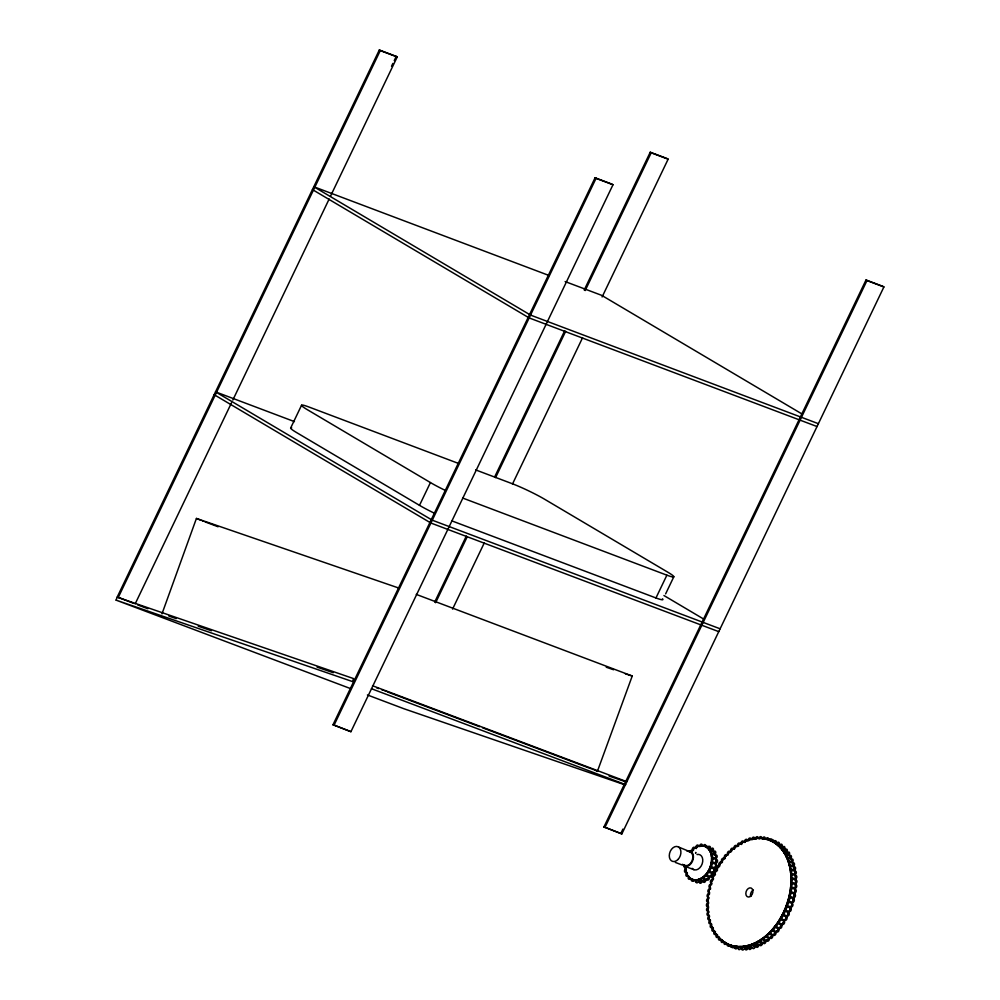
<?xml version="1.0" encoding="UTF-8"?>
<svg xmlns="http://www.w3.org/2000/svg" width="1000" height="1000" viewBox="0 0 1000 1000"><rect width="100%" height="100%" fill="white"/><g stroke="black" fill="none" stroke-linecap="round" stroke-linejoin="round"><path stroke-width="1.5" d="M690.588 851.988L678.462 846.975M116.1 600.138L117.175 597.163L353.562 678.587L352.475 681.562L116.1 600.138L349.888 688.35M161.975 613.862L196.425 518.438L398.938 588.1M597.388 771.363L632.238 676.012L416.262 594.388M330.513 196.163L397.212 56.962L396.25 56.388L379.312 50L117.263 596.95L133.737 603.375M118.225 597.525L380.275 50.575L379.312 50M391.525 66.225L392.875 63.412M394.225 60.613L396.25 56.388M135.15 603.913L231.488 402.85M232.838 400.037L329.175 198.975M290.637 428.05L301.55 405.262M434.5 513.275A25.362 2.212 25.6 0 1 419.5 505.35L430.425 482.562L307.512 409.787A25.362 2.212 25.6 0 1 309.037 407.05L458.137 463.3M333.025 724.725L595.087 177.775L612.025 184.163L612.987 184.737L350.925 731.688L333.025 724.725L350.925 731.688M334 725.3L596.05 178.35L595.087 177.775M434.663 602.15L466.325 536.062M494.625 477.013L564.688 330.788M584.212 290.012L650.238 152.213L667.175 158.6L668.138 159.175L602.112 296.962M435.625 602.725L467.287 536.638M495.588 477.587L565.65 331.35M585.175 290.575L651.2 152.787L650.238 152.213M452.562 609.113L484.225 543.025M512.513 483.975L582.575 337.738M451.85 520.875L655.962 597.962L666.888 575.175A25.362 2.212 25.6 0 0 667.875 572.238L544.575 499.225A25.362 2.212 25.6 0 0 512.225 483.7L475.675 469.913M665.638 593.862L673.825 576.763M603.95 826.938L866.012 279.988L882.938 286.375L883.9 286.95L621.85 833.9L603.95 826.938L621.85 833.9M604.913 827.513L866.975 280.562L866.012 279.988M620.887 833.325L622.913 829.112M628.638 674.912L632.225 675.987M627.638 674.587L625.312 673.787M606.237 667.212L613.575 669.75M168.9 616.087L176.238 618.612M198.25 626.2L211.45 630.75M317.113 667.138L333.263 672.7M609.113 776.062L625.262 781.625M624.188 784.6L403.95 708.75L367.425 694.963M376.825 687.987L378.537 688.612M381.812 689.812L383.35 690.387M384.837 690.938L386.238 691.462M380.275 50.575L397.212 56.962M651.2 152.787L668.138 159.175M596.05 178.35L612.987 184.737M866.975 280.562L883.9 286.95M549.05 275.5L313.8 186.737L530.538 315.087L818.388 423.688M565.125 281.562L601.65 295.338L802.337 414.175M817.025 426.538L529.175 317.938L312.438 189.587M294.438 421.613L215.525 391.85L432.262 520.188L720.125 628.8M462.762 498.075L666.888 575.175M718.75 631.638L430.9 523.038L214.163 394.688M204.938 521.812L218.088 526.775M202.262 520.8L203.475 521.263M372.55 685.75L626.8 781.675M387.55 691.963L479.637 726.7M482.562 727.8L590.737 768.612M371.475 688.725L625.725 784.65M768.413 839.912A1.863 1.3 -69.3 0 0 767.75 837.775A1.863 1.3 -69.3 0 0 765.9 839.175A21.35 14.963 -69.3 0 1 768.413 839.912L770.312 840.625M765.113 839A1.863 1.3 -69.3 0 0 764.287 836.988A1.863 1.3 -69.3 0 0 762.513 838.562A21.35 14.963 -69.3 0 1 765.113 839L766.762 839.5M771.562 841.237A1.863 1.3 -69.3 0 0 771.062 838.988A1.863 1.3 -69.3 0 0 769.163 840.188A21.35 14.963 -69.3 0 1 771.562 841.237L773.425 842.038M774.538 842.95A1.863 1.3 -69.3 0 0 774.212 840.6A1.863 1.3 -69.3 0 0 772.275 841.6A21.35 14.963 -69.3 0 1 774.538 842.95L775.975 843.487M762.513 838.562L763.662 839M778.487 845.462L777.337 845.025A1.863 1.3 -69.3 0 0 777.175 842.6A1.863 1.3 -69.3 0 0 775.212 843.4L776.363 843.838M761.7 838.487A1.863 1.3 -69.3 0 0 760.725 836.625A1.863 1.3 -69.3 0 0 759.013 838.375A21.35 14.963 -69.3 0 1 761.7 838.487L762.562 838.812M780.5 846.225L781.35 846.55M759.013 838.375L759.875 838.7M782.5 848.45L779.912 847.475A1.863 1.3 -69.3 0 0 779.925 844.987A1.863 1.3 -69.3 0 0 777.962 845.575L779.4 846.112M758.188 838.388A1.863 1.3 -69.3 0 0 757.062 836.688A1.863 1.3 -69.3 0 0 755.45 838.587A21.35 14.963 -69.3 0 1 758.188 838.388L759.05 838.713M137.625 604.875L147.85 608.737M783.363 848.775L784.513 849.212A1.863 1.3 -69.3 0 0 782.987 846.812M755.45 838.587L756.312 838.913M783.125 850.588L782.262 850.263A1.863 1.3 -69.3 0 0 782.438 847.738A1.863 1.3 -69.3 0 0 780.487 848.1L781.637 848.538M783.363 849.188L784.225 849.513M752.7 839.525L751.838 839.2A1.863 1.3 -69.3 0 1 753.35 837.163A1.863 1.3 -69.3 0 1 754.613 838.688L755.462 839.013M783.413 850.7L785.987 851.675M786.562 851.888L786.85 852A1.863 1.3 -69.3 0 0 785.413 849.475M787.225 854.463L784.35 853.375A21.35 14.963 -69.3 0 0 782.775 850.962L784.212 851.513M785.362 851.938L786.8 852.487M749.075 840.562L748.213 840.238A1.863 1.3 -69.3 0 1 749.613 838.062A1.863 1.3 -69.3 0 1 750.987 839.412L751.85 839.737M787.513 854.562L788.95 855.113A1.863 1.3 -69.3 0 0 787.588 852.475M789.513 855.775A1.863 1.3 -69.3 0 1 791.325 856.025A1.863 1.3 -69.3 0 1 790.775 858.512L786.188 856.787A21.35 14.963 -69.3 0 0 784.812 854.15L785.962 854.587M786.538 854.8L788.263 855.45M745.45 841.988L744.587 841.663A1.863 1.3 -69.3 0 1 745.863 839.388A1.863 1.3 -69.3 0 1 747.362 840.537L748.225 840.863M789.45 858.713L791.175 859.362A1.863 1.3 -69.3 0 1 793.012 859.663A1.863 1.3 -69.3 0 1 792.325 862.188L787.738 860.462A21.35 14.963 -69.3 0 0 786.575 857.625L788.875 858.487M741.875 843.8L741.012 843.475A1.863 1.3 -69.3 0 1 742.15 841.1A1.863 1.3 -69.3 0 1 743.75 842.05L744.9 842.487M791.5 862.663L792.65 863.1A1.863 1.3 -69.3 0 1 794.425 863.612A1.863 1.3 -69.3 0 1 793.587 866.112L788.988 864.388A21.35 14.963 -69.3 0 0 788.062 861.363L791.213 862.55M738.637 846.087L737.487 845.65A1.863 1.3 -69.3 0 1 738.475 843.213A1.863 1.3 -69.3 0 1 740.175 843.95L741.612 844.488M789.25 865.337L793.838 867.075A1.863 1.3 -69.3 0 1 795.537 867.812A1.863 1.3 -69.3 0 1 794.55 870.25L789.95 868.512A21.35 14.963 -69.3 0 0 789.25 865.337A1.863 1.3 -69.3 0 1 790.938 866.075A1.863 1.3 -69.3 0 1 789.95 868.512M734.925 848.525L734.062 848.2A1.863 1.3 -69.3 0 1 734.9 845.7A1.863 1.3 -69.3 0 1 736.675 846.225L737.537 846.55M790.125 869.513L794.725 871.25A1.863 1.3 -69.3 0 1 796.325 872.2A1.863 1.3 -69.3 0 1 795.188 874.562L790.6 872.837A21.35 14.963 -69.3 0 0 790.125 869.513A1.863 1.3 -69.3 0 1 791.725 870.462A1.863 1.3 -69.3 0 1 790.6 872.837M731.612 851.4L730.75 851.075A1.863 1.3 -69.3 0 1 731.425 848.538A1.863 1.3 -69.3 0 1 733.263 848.838L734.412 849.275M790.7 873.875L795.3 875.612A1.863 1.3 -69.3 0 1 796.8 876.762A1.863 1.3 -69.3 0 1 795.525 879.038L790.925 877.3A21.35 14.963 -69.3 0 0 790.7 873.875A1.863 1.3 -69.3 0 1 792.2 875.025A1.863 1.3 -69.3 0 1 790.925 877.3M728.438 854.587L727.575 854.262A1.863 1.3 -69.3 0 1 728.088 851.712A1.863 1.3 -69.3 0 1 729.987 851.8L730.85 852.125M790.962 878.375L795.562 880.1A1.863 1.3 -69.3 0 1 796.938 881.45A1.863 1.3 -69.3 0 1 795.537 883.612L790.95 881.888A21.35 14.963 -69.3 0 0 790.962 878.375A1.863 1.3 -69.3 0 1 792.337 879.712A1.863 1.3 -69.3 0 1 790.95 881.888M707.425 847.45L705.7 846.8A1.863 1.3 -69.3 0 0 705.1 844.625A1.863 1.3 -69.3 0 0 703.238 845.95L704.388 846.388M702.325 845.837A1.863 1.3 -69.3 0 0 701.225 844.112A1.863 1.3 -69.3 0 0 699.6 846A21.35 14.963 -69.3 0 1 702.325 845.837L703.475 846.263M712.237 850.475L708.5 849.075A1.863 1.3 -69.3 0 0 708.45 846.612A1.863 1.3 -69.3 0 0 706.488 847.262L707.638 847.7M709.362 848.35L710.512 848.787M725.425 858.075L724.562 857.75A1.863 1.3 -69.3 0 1 724.925 855.2A1.863 1.3 -69.3 0 1 726.85 855.062L727.712 855.387M712.525 850.588L713.1 850.8A1.863 1.3 -69.3 0 0 711.513 848.487M699.6 846L700.75 846.438M713.8 851.475A1.863 1.3 -69.3 0 1 715.625 851.7A1.863 1.3 -69.3 0 1 715.088 854.188L710.487 852.45A21.35 14.963 -69.3 0 0 709.1 849.837L710.825 850.487M712.55 851.137L713.413 851.462M696.737 847.75L695.875 847.425A1.863 1.3 -69.3 0 1 697.125 845.125A1.863 1.3 -69.3 0 1 698.637 846.237L699.5 846.562M790.9 882.975L795.5 884.712A1.863 1.3 -69.3 0 1 796.75 886.237A1.863 1.3 -69.3 0 1 795.238 888.275L790.65 886.55A21.35 14.963 -69.3 0 0 790.9 882.975A1.863 1.3 -69.3 0 1 792.163 884.5A1.863 1.3 -69.3 0 1 790.65 886.55M710.85 853.475L715.45 855.2A1.863 1.3 -69.3 0 1 717.125 855.987A1.863 1.3 -69.3 0 1 716.112 858.413L711.513 856.675A21.35 14.963 -69.3 0 0 710.85 853.475A1.863 1.3 -69.3 0 1 712.525 854.25A1.863 1.3 -69.3 0 1 711.513 856.675M722.613 861.825L721.75 861.5A1.863 1.3 -69.3 0 1 721.938 858.975A1.863 1.3 -69.3 0 1 723.888 858.612L724.75 858.938M693.525 850.512L692.375 850.088A1.863 1.3 -69.3 0 1 693.138 847.562A1.863 1.3 -69.3 0 1 694.95 847.987L696.388 848.538M711.6 857.862L716.2 859.587A1.863 1.3 -69.3 0 1 717.525 861.025A1.863 1.3 -69.3 0 1 716.075 863.138L711.475 861.4A21.35 14.963 -69.3 0 0 711.6 857.862A1.863 1.3 -69.3 0 1 712.925 859.287A1.863 1.3 -69.3 0 1 711.475 861.4M790.537 887.65L795.125 889.388A1.863 1.3 -69.3 0 1 796.237 891.087A1.863 1.3 -69.3 0 1 794.625 892.987L790.037 891.25A21.35 14.963 -69.3 0 0 790.537 887.65A1.863 1.3 -69.3 0 1 791.65 889.35A1.863 1.3 -69.3 0 1 790.037 891.25M689.412 851.525A1.863 1.3 -69.3 0 1 691.538 850.95L692.4 851.275M695.562 852.463L696.137 852.675A21.35 14.963 -69.3 0 0 695.562 853.35M720.013 865.8L719.15 865.475A1.863 1.3 -69.3 0 1 719.15 863A1.863 1.3 -69.3 0 1 721.112 862.412L721.975 862.738M711.3 862.65L715.9 864.375A1.863 1.3 -69.3 0 1 716.762 866.35A1.863 1.3 -69.3 0 1 715 867.975L710.4 866.237A21.35 14.963 -69.3 0 0 711.3 862.65A1.863 1.3 -69.3 0 1 712.163 864.613A1.863 1.3 -69.3 0 1 710.4 866.237M789.85 892.362L794.438 894.1A1.863 1.3 -69.3 0 1 795.413 895.962A1.863 1.3 -69.3 0 1 793.713 897.7L789.112 895.975A21.35 14.963 -69.3 0 0 789.85 892.362A1.863 1.3 -69.3 0 1 790.812 894.225A1.863 1.3 -69.3 0 1 789.112 895.975M717.625 869.987L716.762 869.663A1.863 1.3 -69.3 0 1 716.612 867.237A1.863 1.3 -69.3 0 1 718.562 866.45L719.425 866.775M788.85 897.075L793.45 898.812A1.863 1.3 -69.3 0 1 794.262 900.812A1.863 1.3 -69.3 0 1 792.487 902.387L787.887 900.662A21.35 14.963 -69.3 0 0 788.85 897.075A1.863 1.3 -69.3 0 1 789.675 899.087A1.863 1.3 -69.3 0 1 787.887 900.662M714.513 872.1A1.863 1.3 -69.3 0 1 712.95 872.537L708.363 870.8A21.35 14.963 -69.3 0 0 709.963 867.45L714.562 869.188A1.863 1.3 -69.3 0 1 714.887 871.525M715.5 874.35L714.638 874.025A1.863 1.3 -69.3 0 1 714.312 871.688A1.863 1.3 -69.3 0 1 716.25 870.675L717.1 871M787.55 901.75L792.15 903.487A1.863 1.3 -69.3 0 1 792.812 905.625A1.863 1.3 -69.3 0 1 790.962 907.025L786.363 905.288A21.35 14.963 -69.3 0 0 787.55 901.75A1.863 1.3 -69.3 0 1 788.213 903.888A1.863 1.3 -69.3 0 1 786.363 905.288M707.7 871.888L712.288 873.612A1.863 1.3 -69.3 0 1 712.062 876.15A1.863 1.3 -69.3 0 1 710.113 876.45L705.512 874.712A21.35 14.963 -69.3 0 0 707.7 871.888A1.863 1.3 -69.3 0 1 707.463 874.412A1.863 1.3 -69.3 0 1 705.512 874.712M713.637 878.85L712.775 878.525A1.863 1.3 -69.3 0 1 712.275 876.275A1.863 1.3 -69.3 0 1 714.175 875.075L715.037 875.4M675.362 862.438L681.938 864.925M684.513 866.15L693.85 869.675M684.475 865.188A1.863 1.3 -69.3 0 0 685.45 867.8L686.312 868.125M704.688 875.575L709.287 877.312A1.863 1.3 -69.3 0 1 708.512 879.825A1.863 1.3 -69.3 0 1 706.712 879.4L702.113 877.675A21.35 14.963 -69.3 0 0 704.688 875.575A1.863 1.3 -69.3 0 1 703.925 878.1A1.863 1.3 -69.3 0 1 702.113 877.675M785.975 906.363L790.562 908.1A1.863 1.3 -69.3 0 1 791.062 910.35A1.863 1.3 -69.3 0 1 789.163 911.55L784.562 909.812A21.35 14.963 -69.3 0 0 785.975 906.363A1.863 1.3 -69.3 0 1 786.462 908.612A1.863 1.3 -69.3 0 1 784.562 909.812M687.362 872.625L686.213 872.188A1.863 1.3 -69.3 0 1 684.525 871.413A1.863 1.3 -69.3 0 1 685.55 868.988L686.413 869.312M712.05 883.462L711.188 883.138A1.863 1.3 -69.3 0 1 710.525 881A1.863 1.3 -69.3 0 1 712.375 879.6L713.238 879.925M701.175 878.238A1.863 1.3 -69.3 0 1 699.938 880.537A1.863 1.3 -69.3 0 1 698.413 879.425A21.35 14.963 -69.3 0 0 701.175 878.238L705.775 879.975A1.863 1.3 -69.3 0 1 703.062 881.462M688.825 876.15L687.962 875.825A1.863 1.3 -69.3 0 1 686.062 875.763A1.863 1.3 -69.3 0 1 686.562 873.213L687.425 873.538M784.1 910.863L788.7 912.6A1.863 1.3 -69.3 0 1 789.025 914.938A1.863 1.3 -69.3 0 1 787.1 915.95L782.5 914.212A21.35 14.963 -69.3 0 0 784.1 910.863A1.863 1.3 -69.3 0 1 784.438 913.213A1.863 1.3 -69.3 0 1 782.5 914.212M698.413 879.425L699.562 879.85M701.287 880.5L702.438 880.938M710.763 888.138L709.9 887.812A1.863 1.3 -69.3 0 1 709.075 885.812A1.863 1.3 -69.3 0 1 710.863 884.225L711.725 884.55M697.463 879.663A1.863 1.3 -69.3 0 1 695.837 881.55A1.863 1.3 -69.3 0 1 694.737 879.825A21.35 14.963 -69.3 0 0 697.463 879.663L699.475 880.413M699.762 880.525L702.05 881.388A1.863 1.3 -69.3 0 1 700.425 883.275A1.863 1.3 -69.3 0 1 699.325 881.562L699.038 881.45M692.5 879.287L690.575 878.4A1.863 1.3 -69.3 0 1 688.612 879.05A1.863 1.3 -69.3 0 1 688.55 876.587L689.412 876.912M694.737 879.825L695.875 880.263M693.825 879.712A1.863 1.3 -69.3 0 1 691.95 881.038A1.863 1.3 -69.3 0 1 691.35 878.863A21.35 14.963 -69.3 0 0 693.825 879.712L695.55 880.362M781.975 915.225L786.575 916.963A1.863 1.3 -69.3 0 1 786.737 919.388A1.863 1.3 -69.3 0 1 784.775 920.175L780.175 918.45A21.35 14.963 -69.3 0 0 781.975 915.225A1.863 1.3 -69.3 0 1 782.138 917.65A1.863 1.3 -69.3 0 1 780.175 918.45M709.762 892.85L708.9 892.525A1.863 1.3 -69.3 0 1 707.925 890.662A1.863 1.3 -69.3 0 1 709.638 888.925L710.5 889.25M779.6 919.412L784.2 921.15A1.863 1.3 -69.3 0 1 784.188 923.625A1.863 1.3 -69.3 0 1 782.225 924.212L777.625 922.475A21.35 14.963 -69.3 0 0 779.6 919.412A1.863 1.3 -69.3 0 1 779.587 921.9A1.863 1.3 -69.3 0 1 777.625 922.475M709.075 897.562L708.213 897.237A1.863 1.3 -69.3 0 1 707.1 895.537A1.863 1.3 -69.3 0 1 708.713 893.637L709.575 893.962M776.988 923.4L781.587 925.125A1.863 1.3 -69.3 0 1 781.413 927.65A1.863 1.3 -69.3 0 1 779.45 928.012L774.862 926.287A21.35 14.963 -69.3 0 0 776.988 923.4A1.863 1.3 -69.3 0 1 776.812 925.925A1.863 1.3 -69.3 0 1 774.862 926.287M708.7 902.237L707.837 901.912A1.863 1.3 -69.3 0 1 706.587 900.387A1.863 1.3 -69.3 0 1 708.1 898.35L708.962 898.675M774.175 927.138L778.775 928.875A1.863 1.3 -69.3 0 1 778.425 931.425A1.863 1.3 -69.3 0 1 776.488 931.562L771.888 929.825A21.35 14.963 -69.3 0 0 774.175 927.138A1.863 1.3 -69.3 0 1 773.825 929.688A1.863 1.3 -69.3 0 1 771.888 929.825M708.65 906.85L707.788 906.525A1.863 1.3 -69.3 0 1 706.4 905.175A1.863 1.3 -69.3 0 1 707.8 903.012L708.662 903.337M771.175 930.625L775.763 932.362A1.863 1.3 -69.3 0 1 775.25 934.912A1.863 1.3 -69.3 0 1 773.35 934.825L768.763 933.088A21.35 14.963 -69.3 0 0 771.175 930.625A1.863 1.3 -69.3 0 1 770.65 933.175A1.863 1.3 -69.3 0 1 768.763 933.088M708.9 911.338L708.037 911.012A1.863 1.3 -69.3 0 1 706.55 909.862A1.863 1.3 -69.3 0 1 707.812 907.588L708.675 907.913M768 933.812L772.6 935.55A1.863 1.3 -69.3 0 1 771.912 938.088A1.863 1.3 -69.3 0 1 770.075 937.775L765.475 936.05A21.35 14.963 -69.3 0 0 768 933.812A1.863 1.3 -69.3 0 1 767.312 936.35A1.863 1.3 -69.3 0 1 765.475 936.05M709.475 915.7L708.612 915.375A1.863 1.3 -69.3 0 1 707.013 914.425A1.863 1.3 -69.3 0 1 708.15 912.05L709.013 912.375M764.688 936.7L769.275 938.425A1.863 1.3 -69.3 0 1 768.438 940.925A1.863 1.3 -69.3 0 1 766.663 940.4L762.075 938.662A21.35 14.963 -69.3 0 0 764.688 936.7A1.863 1.3 -69.3 0 1 763.85 939.188A1.863 1.3 -69.3 0 1 762.075 938.662M710.362 919.875L709.5 919.55A1.863 1.3 -69.3 0 1 707.8 918.812A1.863 1.3 -69.3 0 1 708.8 916.375L709.663 916.7M761.25 939.237A1.863 1.3 -69.3 0 1 760.263 941.675A1.863 1.3 -69.3 0 1 758.575 940.938A21.35 14.963 -69.3 0 0 761.25 939.237L765.85 940.975A1.863 1.3 -69.3 0 1 764.862 943.413A1.863 1.3 -69.3 0 1 763.162 942.675L760.013 941.475M711.55 923.85L710.688 923.525A1.863 1.3 -69.3 0 1 708.913 923A1.863 1.3 -69.3 0 1 709.75 920.512L710.612 920.837M758.575 940.938L759.725 941.375M757.738 941.425A1.863 1.3 -69.3 0 1 756.6 943.787A1.863 1.3 -69.3 0 1 755 942.837A21.35 14.963 -69.3 0 0 757.738 941.425L762.325 943.15A1.863 1.3 -69.3 0 1 761.2 945.525A1.863 1.3 -69.3 0 1 759.6 944.575L759.312 944.463M713.312 927.7L712.175 927.262A1.863 1.3 -69.3 0 1 710.325 926.963A1.863 1.3 -69.3 0 1 711.012 924.425L711.875 924.75M755 942.837L756.438 943.388M756.725 943.487L758.45 944.137M752.375 947.525A1.863 1.3 -69.3 0 0 755.125 946.388L752.825 945.525A1.863 1.3 -69.3 0 1 751.388 944.362A21.35 14.963 -69.3 0 0 754.15 943.238L758.75 944.963A1.863 1.3 -69.3 0 1 757.537 947.212A1.863 1.3 -69.3 0 1 756 946.237M714.8 931.062L713.938 930.738A1.863 1.3 -69.3 0 1 712.038 930.662A1.863 1.3 -69.3 0 1 712.562 928.112L713.425 928.438M751.388 944.362L752.537 944.788M754.55 945.55L755.975 946.087A21.35 14.963 -69.3 0 0 758.75 944.963M750.525 944.663A1.863 1.3 -69.3 0 1 749.137 946.825A1.863 1.3 -69.3 0 1 747.75 945.475A21.35 14.963 -69.3 0 0 750.525 944.663L752.537 945.413M716.825 934.25L715.962 933.925A1.863 1.3 -69.3 0 1 714.038 934.062A1.863 1.3 -69.3 0 1 714.388 931.513L715.537 931.95M747.75 945.475L748.9 945.913M750.337 946.45L751.488 946.888M746.9 945.688A1.863 1.3 -69.3 0 1 745.387 947.725A1.863 1.3 -69.3 0 1 744.137 946.2A21.35 14.963 -69.3 0 0 746.9 945.688L748.625 946.338M749.2 946.55L751.5 947.425A1.863 1.3 -69.3 0 1 748.787 948.575M719.412 937.225L718.263 936.787A1.863 1.3 -69.3 0 1 716.3 937.15A1.863 1.3 -69.3 0 1 716.488 934.625L717.638 935.062M744.137 946.2L745.575 946.737M743.288 946.312A1.863 1.3 -69.3 0 1 741.675 948.213A1.863 1.3 -69.3 0 1 740.562 946.513A21.35 14.963 -69.3 0 0 743.288 946.312L745.588 947.175M746.45 947.5L747.6 947.938M721.65 939.638L720.788 939.312A1.863 1.3 -69.3 0 1 718.825 939.9A1.863 1.3 -69.3 0 1 718.838 937.412L719.688 937.738M740.562 946.513L741.425 946.838M739.725 946.525A1.863 1.3 -69.3 0 1 738.025 948.263A1.863 1.3 -69.3 0 1 737.05 946.4A21.35 14.963 -69.3 0 0 739.725 946.525L741.45 947.175M724.388 941.812L723.525 941.488A1.863 1.3 -69.3 0 1 721.575 942.288A1.863 1.3 -69.3 0 1 721.413 939.862L722.562 940.3M737.05 946.4L738.487 946.95M736.237 946.325A1.863 1.3 -69.3 0 1 734.45 947.9A1.863 1.3 -69.3 0 1 733.637 945.888A21.35 14.963 -69.3 0 0 736.237 946.325L737.387 946.75M727.613 943.725L726.462 943.288A1.863 1.3 -69.3 0 1 724.538 944.287A1.863 1.3 -69.3 0 1 724.2 941.95L725.638 942.487M732.85 945.713A1.863 1.3 -69.3 0 1 731 947.113A1.863 1.3 -69.3 0 1 730.337 944.975A21.35 14.963 -69.3 0 0 732.85 945.713L734.575 946.363M735.362 946.538L737.438 947.45A21.35 14.963 -69.3 0 1 735.537 946.95M731.488 945.413L729.575 944.7A1.863 1.3 -69.3 0 1 727.688 945.9A1.863 1.3 -69.3 0 1 727.188 943.65L728.337 944.087M591.95 769.075L593.075 769.5M201.137 520.375L196.45 518.462M594.087 769.9L595.763 770.55M596.425 770.812L597.762 771.413M663.925 595.525L704.062 619.288M419.5 505.35L296.6 432.575A25.362 2.212 25.6 0 1 291.712 427.863M662.463 598.8A25.362 2.212 25.6 0 1 655.962 597.962M445.425 490.475A25.362 2.212 25.6 0 1 430.425 482.562M697 854.525A8.05 5.65 -69.3 0 1 702.138 863.95A8.05 5.65 -69.3 0 1 692.1 868.325M687.05 851.2A8.05 5.65 -69.3 0 1 693.275 855.113A8.05 5.65 -69.3 0 1 689.812 864.887A8.05 5.65 -69.3 0 1 682.425 864.312M688.725 851.6A7.275 5.1 -69.3 0 1 692.15 860.625A7.275 5.1 -69.3 0 1 683.562 864.6M698.425 881.45A1.863 1.3 -69.3 0 1 695.8 881.45M703.238 845.95A21.35 14.963 -69.3 0 1 705.7 846.8M708.512 846.675A1.863 1.3 -69.3 0 1 710.45 847.513M715.45 855.2A21.35 14.963 -69.3 0 1 716.112 858.413M716.2 859.587A21.35 14.963 -69.3 0 1 716.075 863.138M692.375 850.088A21.35 14.963 -69.3 0 1 694.95 847.987M709.963 867.45A1.863 1.3 -69.3 0 1 710.288 869.8A1.863 1.3 -69.3 0 1 708.363 870.8M714.562 869.188A21.35 14.963 -69.3 0 1 712.95 872.537M690.55 852.138A21.35 14.963 -69.3 0 1 691.538 850.95M715.9 864.375A21.35 14.963 -69.3 0 1 715 867.975M702.05 881.388A21.35 14.963 -69.3 0 1 699.325 881.562M687.962 875.825A21.35 14.963 -69.3 0 1 686.562 873.213M706.488 847.262A21.35 14.963 -69.3 0 1 708.5 849.075M711.488 849.3A21.35 14.963 -69.3 0 1 713.1 850.8M686.213 872.188A21.35 14.963 -69.3 0 1 685.55 868.988M712.288 873.612A21.35 14.963 -69.3 0 1 710.113 876.45M705.775 879.975A21.35 14.963 -69.3 0 1 704.575 880.562M685.45 867.8A21.35 14.963 -69.3 0 1 685.475 865.6M706.525 846.1A1.863 1.3 -69.3 0 1 706.787 846.45M709.1 849.837A1.863 1.3 -69.3 0 1 711 849.9A1.863 1.3 -69.3 0 1 710.487 852.45M714.525 852.987A21.35 14.963 -69.3 0 1 715.088 854.188M690.575 878.4A21.35 14.963 -69.3 0 1 688.55 876.587M693.512 880.975A1.863 1.3 -69.3 0 1 692.962 880.475M695.875 847.425A21.35 14.963 -69.3 0 1 698.637 846.237M709.287 877.312A21.35 14.963 -69.3 0 1 706.712 879.4M712.55 850.125A17.65 12.375 -69.3 0 1 714.2 870.15A17.65 12.375 -69.3 0 1 698.775 881.562M690.312 852.362A17.65 12.375 -69.3 0 1 710.438 852.175A17.65 12.375 -69.3 0 1 701.15 878.325A17.65 12.375 -69.3 0 1 685.4 866.188M714.638 874.025A21.35 14.963 -69.3 0 1 716.25 870.675M716.762 869.663A21.35 14.963 -69.3 0 1 718.562 866.45M719.15 865.475A21.35 14.963 -69.3 0 1 721.112 862.412M721.75 861.5A21.35 14.963 -69.3 0 1 723.888 858.612M724.562 857.75A21.35 14.963 -69.3 0 1 726.85 855.062M727.575 854.262A21.35 14.963 -69.3 0 1 729.987 851.8M730.75 851.075A21.35 14.963 -69.3 0 1 733.263 848.838M734.062 848.2A21.35 14.963 -69.3 0 1 736.675 846.225M737.487 845.65A21.35 14.963 -69.3 0 1 740.175 843.95M741.012 843.475A21.35 14.963 -69.3 0 1 743.75 842.05M744.587 841.663A21.35 14.963 -69.3 0 1 747.362 840.537M748.213 840.238A21.35 14.963 -69.3 0 1 750.987 839.412M751.838 839.2A21.35 14.963 -69.3 0 1 754.613 838.688M769.112 838.8A1.863 1.3 -69.3 0 1 769.725 839.55M771.562 839.6A1.863 1.3 -69.3 0 1 773.1 840.45M774 841.475A1.863 1.3 -69.3 0 1 776.3 842.475M777.5 842.525A1.863 1.3 -69.3 0 1 779.2 844.525M778.462 844.2A21.35 14.963 -69.3 0 1 778.875 844.475M775.212 843.4A21.35 14.963 -69.3 0 1 777.337 845.025M780.35 844.488A1.863 1.3 -69.3 0 1 782.075 846.462M780.512 845.588A21.35 14.963 -69.3 0 1 781.688 846.525M777.962 845.575A21.35 14.963 -69.3 0 1 779.912 847.475M782.688 847.412A21.35 14.963 -69.3 0 1 784.513 849.212M780.487 848.1A21.35 14.963 -69.3 0 1 782.262 850.263M785.438 850.2A21.35 14.963 -69.3 0 1 786.85 852M782.775 850.962A1.863 1.3 -69.3 0 1 784.712 850.825A1.863 1.3 -69.3 0 1 784.35 853.375M787.487 852.837A21.35 14.963 -69.3 0 1 788.95 855.113M784.812 854.15A1.863 1.3 -69.3 0 1 786.7 854.237A1.863 1.3 -69.3 0 1 786.188 856.787M789.5 856.038A21.35 14.963 -69.3 0 1 790.775 858.512M786.575 857.625A1.863 1.3 -69.3 0 1 788.413 857.925A1.863 1.3 -69.3 0 1 787.738 860.462M791.175 859.362A21.35 14.963 -69.3 0 1 792.325 862.188M788.062 861.363A1.863 1.3 -69.3 0 1 789.837 861.888A1.863 1.3 -69.3 0 1 788.988 864.388M792.65 863.1A21.35 14.963 -69.3 0 1 793.587 866.112M793.838 867.075A21.35 14.963 -69.3 0 1 794.55 870.25M794.725 871.25A21.35 14.963 -69.3 0 1 795.188 874.562M795.3 875.612A21.35 14.963 -69.3 0 1 795.525 879.038M795.562 880.1A21.35 14.963 -69.3 0 1 795.537 883.612M795.5 884.712A21.35 14.963 -69.3 0 1 795.238 888.275M795.125 889.388A21.35 14.963 -69.3 0 1 794.625 892.987M794.438 894.1A21.35 14.963 -69.3 0 1 793.713 897.7M793.45 898.812A21.35 14.963 -69.3 0 1 792.487 902.387M792.15 903.487A21.35 14.963 -69.3 0 1 790.962 907.025M790.562 908.1A21.35 14.963 -69.3 0 1 789.163 911.55M788.7 912.6A21.35 14.963 -69.3 0 1 787.1 915.95M786.575 916.963A21.35 14.963 -69.3 0 1 784.775 920.175M784.2 921.15A21.35 14.963 -69.3 0 1 782.225 924.212M781.587 925.125A21.35 14.963 -69.3 0 1 779.45 928.012M778.775 928.875A21.35 14.963 -69.3 0 1 776.488 931.562M775.763 932.362A21.35 14.963 -69.3 0 1 773.35 934.825M772.6 935.55A21.35 14.963 -69.3 0 1 770.075 937.775M769.275 938.425A21.35 14.963 -69.3 0 1 766.663 940.4M765.85 940.975A21.35 14.963 -69.3 0 1 763.162 942.675M762.325 943.15A21.35 14.963 -69.3 0 1 759.6 944.575M754.15 943.238A1.863 1.3 -69.3 0 1 752.887 945.512M755.125 946.388A21.35 14.963 -69.3 0 1 753.913 946.825M751.5 947.425A21.35 14.963 -69.3 0 1 749.425 947.862M747.763 948.538A1.863 1.3 -69.3 0 1 745.138 948.562M747.537 948.1A21.35 14.963 -69.3 0 1 746.85 948.188M744.237 948.587A1.863 1.3 -69.3 0 1 741.6 948.462M740.65 948.538A1.863 1.3 -69.3 0 1 738.15 948.475M736.787 948.475A1.863 1.3 -69.3 0 1 734.8 947.562M729.575 944.7A21.35 14.963 -69.3 0 1 727.188 943.65M733.325 947.5A1.863 1.3 -69.3 0 1 731.587 946.413M726.462 943.288A21.35 14.963 -69.3 0 1 724.2 941.95M730.438 945.825A1.863 1.3 -69.3 0 1 729.875 946.125M729.475 946.15A1.863 1.3 -69.3 0 1 728.7 945.525M723.525 941.488A21.35 14.963 -69.3 0 1 721.413 939.862M720.788 939.312A21.35 14.963 -69.3 0 1 718.838 937.412M718.263 936.787A21.35 14.963 -69.3 0 1 716.488 934.625M715.962 933.925A21.35 14.963 -69.3 0 1 714.388 931.513M713.938 930.738A21.35 14.963 -69.3 0 1 712.562 928.112M712.175 927.262A21.35 14.963 -69.3 0 1 711.012 924.425M710.688 923.525A21.35 14.963 -69.3 0 1 709.75 920.512M709.5 919.55A21.35 14.963 -69.3 0 1 708.8 916.375M708.612 915.375A21.35 14.963 -69.3 0 1 708.15 912.05M708.037 911.012A21.35 14.963 -69.3 0 1 707.812 907.588M707.788 906.525A21.35 14.963 -69.3 0 1 707.8 903.012M707.837 901.912A21.35 14.963 -69.3 0 1 708.1 898.35M708.213 897.237A21.35 14.963 -69.3 0 1 708.713 893.637M708.9 892.525A21.35 14.963 -69.3 0 1 709.638 888.925M709.9 887.812A21.35 14.963 -69.3 0 1 710.863 884.225M711.188 883.138A21.35 14.963 -69.3 0 1 712.375 879.6M712.775 878.525A21.35 14.963 -69.3 0 1 714.175 875.075M750.562 896.413A4.763 3.337 -69.3 0 1 753.375 889.95M778.088 843.85A56.025 39.25 -69.3 0 1 781.038 845.863M786.513 851.338A56.025 39.25 -69.3 0 1 792.362 903.162A56.025 39.25 -69.3 0 1 757.775 945.525M678 859.488A7.812 5.475 -69.3 0 0 678.025 846.75A7.812 5.475 -69.3 0 0 669.275 855.738A7.812 5.475 -69.3 0 0 678 859.488M751.137 895.788A4.763 3.337 -69.3 0 0 751.15 888.037A4.763 3.337 -69.3 0 0 745.825 893.512A4.763 3.337 -69.3 0 0 751.137 895.788M770.125 931.888A56.025 39.25 -69.3 0 0 770.325 840.512A56.025 39.25 -69.3 0 0 707.663 904.95A56.025 39.25 -69.3 0 0 770.125 931.888"/></g></svg>
